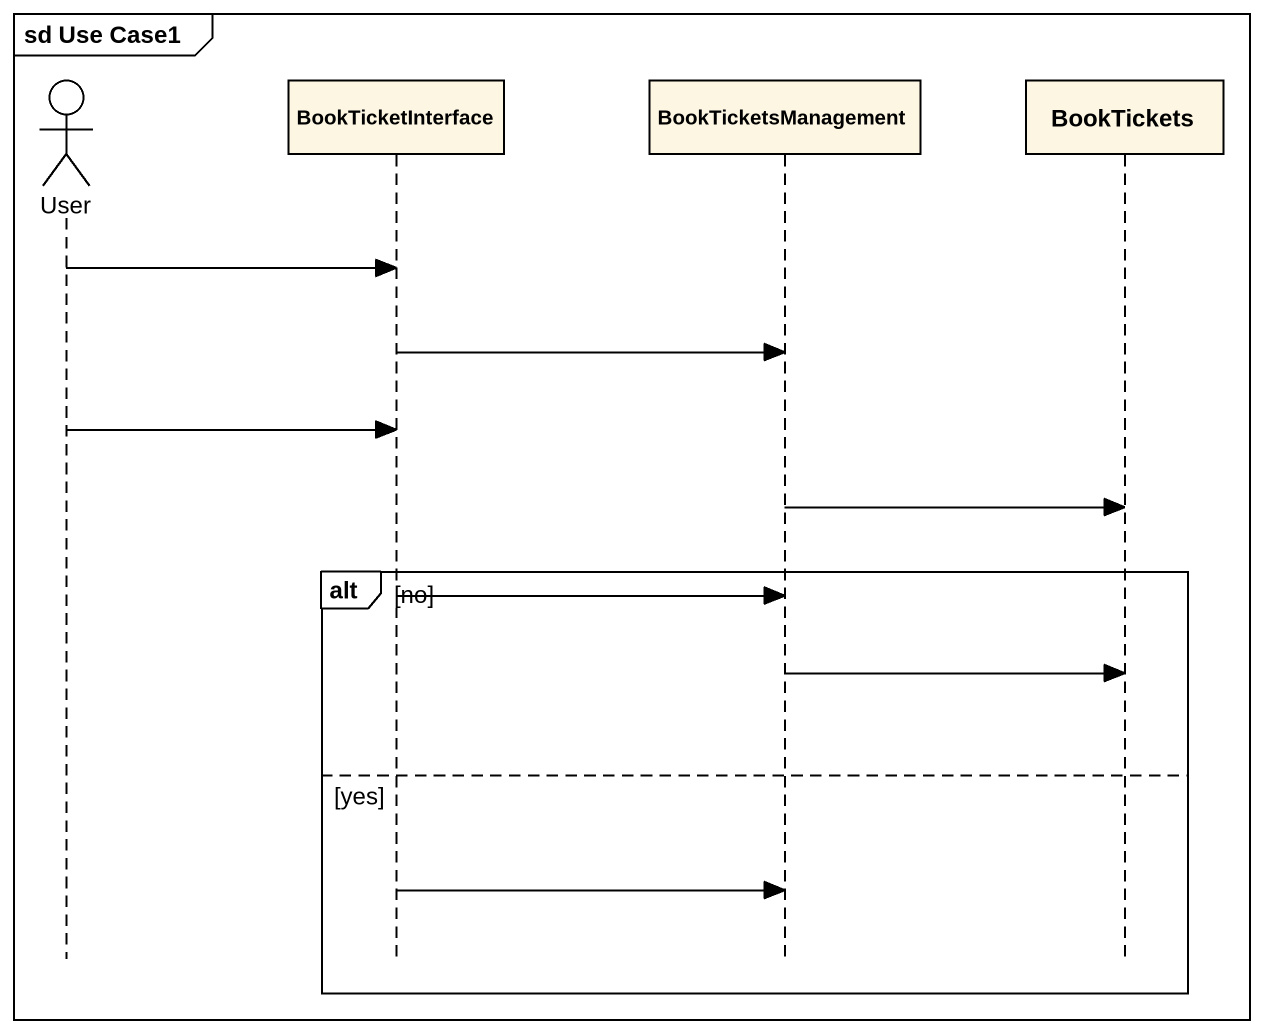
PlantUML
@startuml
mainframe sd Use Case1
hide footbox
actor User
participant BookTicketInterface
participant BookTicketsManagement
participant BookTickets

User -> BookTicketInterface
BookTicketInterface -> BookTicketsManagement
User -> BookTicketInterface
BookTicketsManagement -> BookTickets
alt no
  BookTicketInterface -> BookTicketsManagement
  BookTicketsManagement -> BookTickets
else yes
  BookTicketInterface -> BookTicketsManagement
end
@enduml
